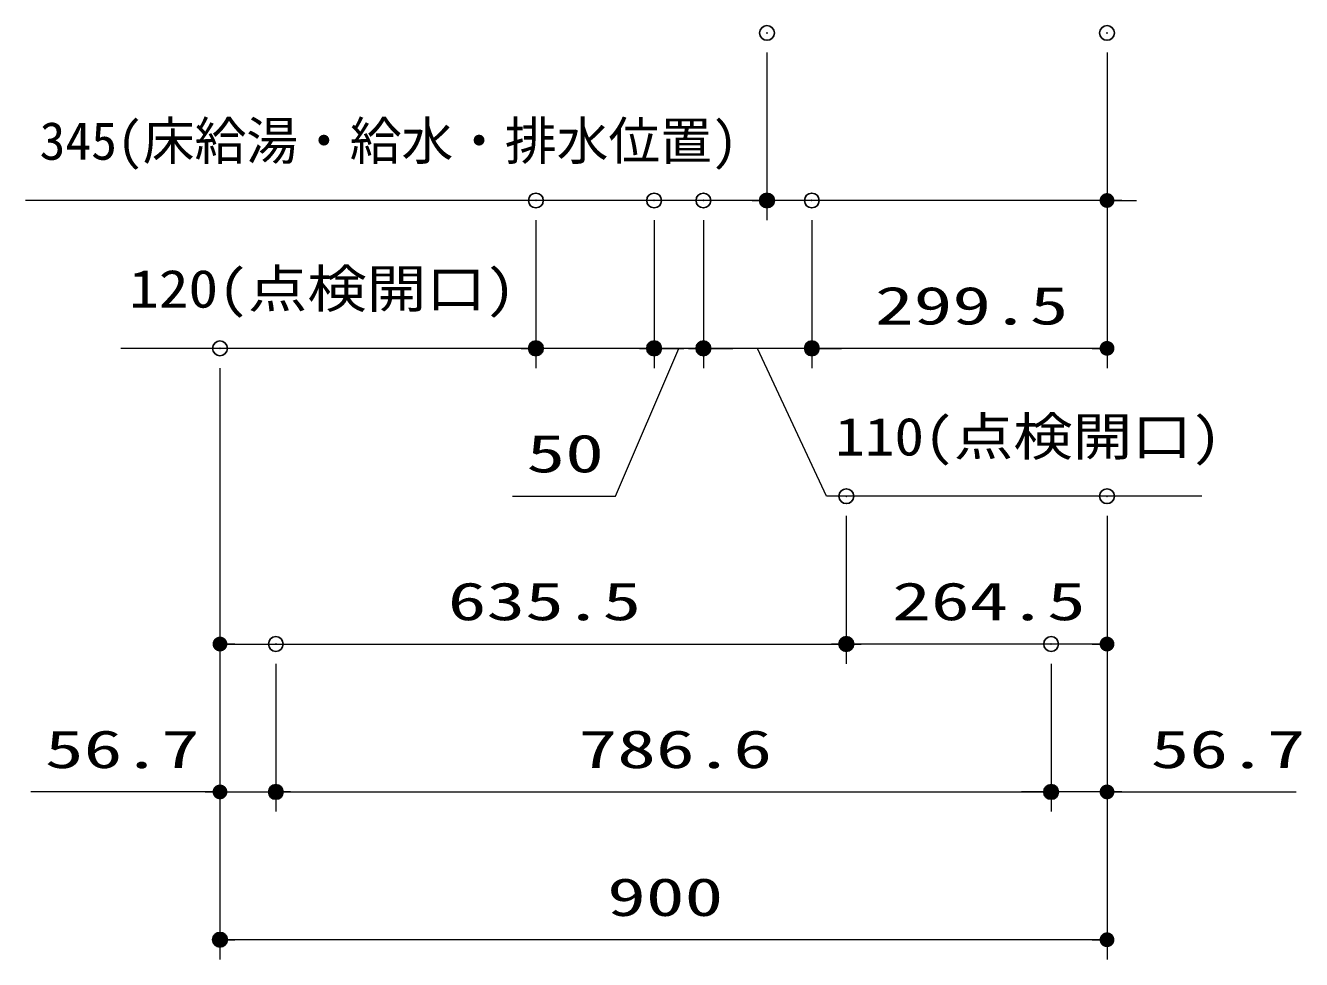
# Model space of a CAD drawing. Units: millimetres, scale not verified. Extents: x -9797 to 9797, y -4555 to 4555.
# Drawn here: x -618 to 676, y -2856 to -1908 of the extents above; entities that cross this region are included whole.
import ezdxf
from ezdxf.enums import TextEntityAlignment as Align

# ---------------------------------------------------------------- set-up
doc = ezdxf.new("R2010")
doc.units = ezdxf.units.MM
doc.header["$LTSCALE"] = 30
doc.header["$PDMODE"] = 32
doc.header["$PDSIZE"] = 15
for name, color, linetype, lineweight in [('0-0_0', 7, 'Continuous', 25), ('0-3_寸法ﾚｲﾔｰ', 30, 'Continuous', 13), ('0-4_DEFPOINTS', 7, 'Continuous', 25)]:
    doc.layers.add(name, color=color, linetype=linetype, lineweight=lineweight)
doc.styles.add('ＭＳ ゴシック', font='')
doc.styles.get('ＭＳ ゴシック').set_extended_font_data('MS Gothic')

# ---------------------------------------------------------------- blocks, each defined once
blk = doc.blocks.new('_DOT')
at = {"layer": '0-0_0', "color": 30}
blk.add_line((-15, 0), (-30, 0), dxfattribs=at)
for points in [[(0, 0), (-15, 0), (-14.88, 1.88)], [(0, 0), (-14.88, -1.88), (-15, 0)], [(0, 0), (-14.88, 1.88), (-14.53, 3.73)], [(0, 0), (-14.53, -3.73), (-14.88, -1.88)], [(0, 0), (-14.53, 3.73), (-13.95, 5.52)], [(0, 0), (-13.95, -5.52), (-14.53, -3.73)], [(0, 0), (-13.95, 5.52), (-13.14, 7.23)], [(0, 0), (-13.14, -7.23), (-13.95, -5.52)], [(0, 0), (-13.14, 7.23), (-12.14, 8.82)], [(0, 0), (-12.14, -8.82), (-13.14, -7.23)], [(0, 0), (-12.14, 8.82), (-10.93, 10.27)], [(0, 0), (-10.93, -10.27), (-12.14, -8.82)], [(0, 0), (-10.93, 10.27), (-9.56, 11.56)], [(0, 0), (-9.56, -11.56), (-10.93, -10.27)], [(0, 0), (-9.56, 11.56), (-8.04, 12.66)], [(0, 0), (-8.04, -12.66), (-9.56, -11.56)], [(0, 0), (-8.04, 12.66), (-6.39, 13.57)], [(0, 0), (-6.39, -13.57), (-8.04, -12.66)], [(0, 0), (-6.39, 13.57), (-4.64, 14.27)], [(0, 0), (-4.64, -14.27), (-6.39, -13.57)], [(0, 0), (-4.64, 14.27), (-2.81, 14.73)], [(0, 0), (-2.81, -14.73), (-4.64, -14.27)], [(0, 0), (-2.81, 14.73), (-0.94, 14.97)], [(0, 0), (-0.94, -14.97), (-2.81, -14.73)], [(0, 0), (-0.94, 14.97), (0.94, 14.97)], [(0, 0), (0.94, -14.97), (-0.94, -14.97)], [(0, 0), (0.94, 14.97), (2.81, 14.73)], [(0, 0), (2.81, 14.73), (4.64, 14.27)], [(0, 0), (4.64, 14.27), (6.39, 13.57)], [(0, 0), (6.39, 13.57), (8.04, 12.66)], [(0, 0), (8.04, 12.66), (9.56, 11.56)], [(0, 0), (9.56, 11.56), (10.93, 10.27)], [(0, 0), (10.93, 10.27), (12.14, 8.82)], [(0, 0), (12.14, 8.82), (13.14, 7.23)], [(0, 0), (13.14, 7.23), (13.95, 5.52)], [(0, 0), (13.95, 5.52), (14.53, 3.73)], [(0, 0), (14.53, 3.73), (14.88, 1.88)], [(0, 0), (14.88, 1.88), (15, 0)], [(0, 0), (2.81, -14.73), (0.94, -14.97)], [(0, 0), (4.64, -14.27), (2.81, -14.73)], [(0, 0), (6.39, -13.57), (4.64, -14.27)], [(0, 0), (8.04, -12.66), (6.39, -13.57)], [(0, 0), (9.56, -11.56), (8.04, -12.66)], [(0, 0), (10.93, -10.27), (9.56, -11.56)], [(0, 0), (12.14, -8.82), (10.93, -10.27)], [(0, 0), (13.14, -7.23), (12.14, -8.82)], [(0, 0), (13.95, -5.52), (13.14, -7.23)], [(0, 0), (14.53, -3.73), (13.95, -5.52)], [(0, 0), (14.88, -1.88), (14.53, -3.73)], [(0, 0), (15, 0), (14.88, -1.88)]]:
    blk.add_solid(points, dxfattribs=at)

msp = doc.modelspace()

# ---------------------------------------------------------------- linework, layer by layer
at = {"layer": '0-3_寸法ﾚｲﾔｰ'}
for p, q in [((134.07, -1935.93), (134.07, -2105.93)), ((479.07, -1935.93), (479.07, -2105.93)), ((479.07, -1935.93), (479.07, -2255.93)), ((134.07, -2085.93), (-618.22, -2085.93)), ((119.07, -2085.93), (104.07, -2085.93)), ((479.07, -2085.93), (134.07, -2085.93)), ((494.07, -2085.93), (509.07, -2085.93)), ((-100.43, -2105.93), (-100.43, -2255.93)), ((19.57, -2105.93), (19.57, -2255.93)), ((19.57, -2105.93), (19.57, -2255.93)), ((69.57, -2105.93), (69.57, -2255.93)), ((69.57, -2105.93), (69.57, -2255.93)), ((179.57, -2105.93), (179.57, -2255.93)), ((179.57, -2105.93), (179.57, -2255.93)), ((-100.43, -2235.93), (-521.67, -2235.93)), ((-115.43, -2235.93), (-130.43, -2235.93)), ((19.57, -2235.93), (-100.43, -2235.93)), ((4.57, -2235.93), (-10.43, -2235.93)), ((69.57, -2235.93), (19.57, -2235.93)), ((34.57, -2235.93), (49.57, -2235.93)), ((54.57, -2235.93), (39.57, -2235.93)), ((179.57, -2235.93), (69.57, -2235.93)), ((84.57, -2235.93), (99.57, -2235.93)), ((194.57, -2235.93), (209.57, -2235.93)), ((464.07, -2235.93), (194.57, -2235.93)), ((-420.93, -2255.93), (-420.93, -2855.93)), ((-420.93, -2255.93), (-420.93, -2705.93)), ((-420.93, -2255.93), (-420.93, -2555.93)), ((214.57, -2405.93), (214.57, -2555.93)), ((214.57, -2405.93), (214.57, -2555.93)), ((479.07, -2405.93), (479.07, -2855.93)), ((479.07, -2405.93), (479.07, -2705.93)), ((479.07, -2405.93), (479.07, -2555.93)), ((-405.93, -2535.93), (199.57, -2535.93)), ((464.07, -2535.93), (229.57, -2535.93)), ((-364.23, -2555.93), (-364.23, -2705.93)), ((-364.23, -2555.93), (-364.23, -2705.93)), ((422.37, -2555.93), (422.37, -2705.93)), ((422.37, -2555.93), (422.37, -2705.93)), ((-420.93, -2685.93), (-612.84, -2685.93)), ((-435.93, -2685.93), (-450.93, -2685.93)), ((-420.93, -2685.93), (-364.23, -2685.93)), ((-349.23, -2685.93), (407.37, -2685.93)), ((-349.23, -2685.93), (-334.23, -2685.93)), ((407.37, -2685.93), (392.37, -2685.93)), ((479.07, -2685.93), (422.37, -2685.93)), ((479.07, -2685.93), (670.97, -2685.93)), ((494.07, -2685.93), (509.07, -2685.93)), ((464.07, -2835.93), (-405.93, -2835.93))]:
    msp.add_line(p, q, dxfattribs=at)
for points in [[(-124.22, -2385.93), (-19.46, -2385.93), (44.57, -2235.93)], [(575.14, -2385.93), (194.57, -2385.93), (124.57, -2235.93)]]:
    msp.add_lwpolyline(points, dxfattribs=at)
at = {"layer": '0-4_DEFPOINTS'}
for p in [(134.07, -1915.93), (479.07, -1915.93), (-100.43, -2085.93), (19.57, -2085.93), (69.57, -2085.93), (69.57, -2085.93), (134.07, -2085.93), (179.57, -2085.93), (179.57, -2085.93), (-420.93, -2235.93), (-420.93, -2235.93), (-100.43, -2235.93), (19.57, -2235.93), (69.57, -2235.93), (179.57, -2235.93), (214.57, -2385.93), (214.57, -2385.93), (479.07, -2385.93), (479.07, -2385.93), (-364.23, -2535.93), (214.57, -2535.93), (214.57, -2535.93), (422.37, -2535.93), (-364.23, -2685.93), (422.37, -2685.93), (-420.93, -2835.93)]:
    msp.add_point(p, dxfattribs=at)

# ---------------------------------------------------------------- block references
at = {"layer": '0-3_寸法ﾚｲﾔｰ', "xscale": 0.5, "yscale": 0.5}
for p in [(134.07, -2085.93), (-100.43, -2235.93), (19.57, -2235.93), (69.57, -2235.93), (479.07, -2235.93), (214.57, -2535.93), (479.07, -2535.93), (-420.93, -2685.93), (422.37, -2685.93), (422.37, -2685.93), (479.07, -2835.93)]:
    msp.add_blockref('_DOT', p, dxfattribs=at)
at = {"layer": '0-3_寸法ﾚｲﾔｰ', "xscale": 0.5, "yscale": 0.5, "rotation": 180}
for p in [(479.07, -2085.93), (19.57, -2235.93), (69.57, -2235.93), (179.57, -2235.93), (179.57, -2235.93), (-420.93, -2535.93), (214.57, -2535.93), (-364.23, -2685.93), (-364.23, -2685.93), (479.07, -2685.93), (-420.93, -2835.93)]:
    msp.add_blockref('_DOT', p, dxfattribs=at)

# ---------------------------------------------------------------- texts
at = {"layer": '0-3_寸法ﾚｲﾔｰ', "style": 'ＭＳ ゴシック'}
msp.add_text('345(床給湯・給水・排水位置)', height=38.48, dxfattribs=at).set_placement((-603.93, -2056.19), align=Align.BOTTOM_LEFT)
for s, height, width, p in [('120(点検開口)', 38.48, 1.15, (-513.1, -2206.19)), ('299.5', 38.49, 1.5, (243.6, -2223.33)), ('110(点検開口)', 38.48, 1.15, (203.14, -2356.19)), ('50', 38.49, 1.5, (-109.93, -2373.33)), ('635.5', 38.49, 1.5, (-189.85, -2523.33)), ('264.5', 38.49, 1.5, (261.1, -2523.33)), ('56.7', 38.49, 1.5, (-598.55, -2673.33)), ('786.6', 38.49, 1.5, (-57.15, -2673.33)), ('56.7', 38.49, 1.5, (523.35, -2673.33)), ('900', 38.49, 1.5, (-28.08, -2823.33))]:
    msp.add_text(s, height=height, dxfattribs=dict(at, width=width)).set_placement(p, align=Align.BOTTOM_LEFT)

doc.saveas('drawing.dxf')
